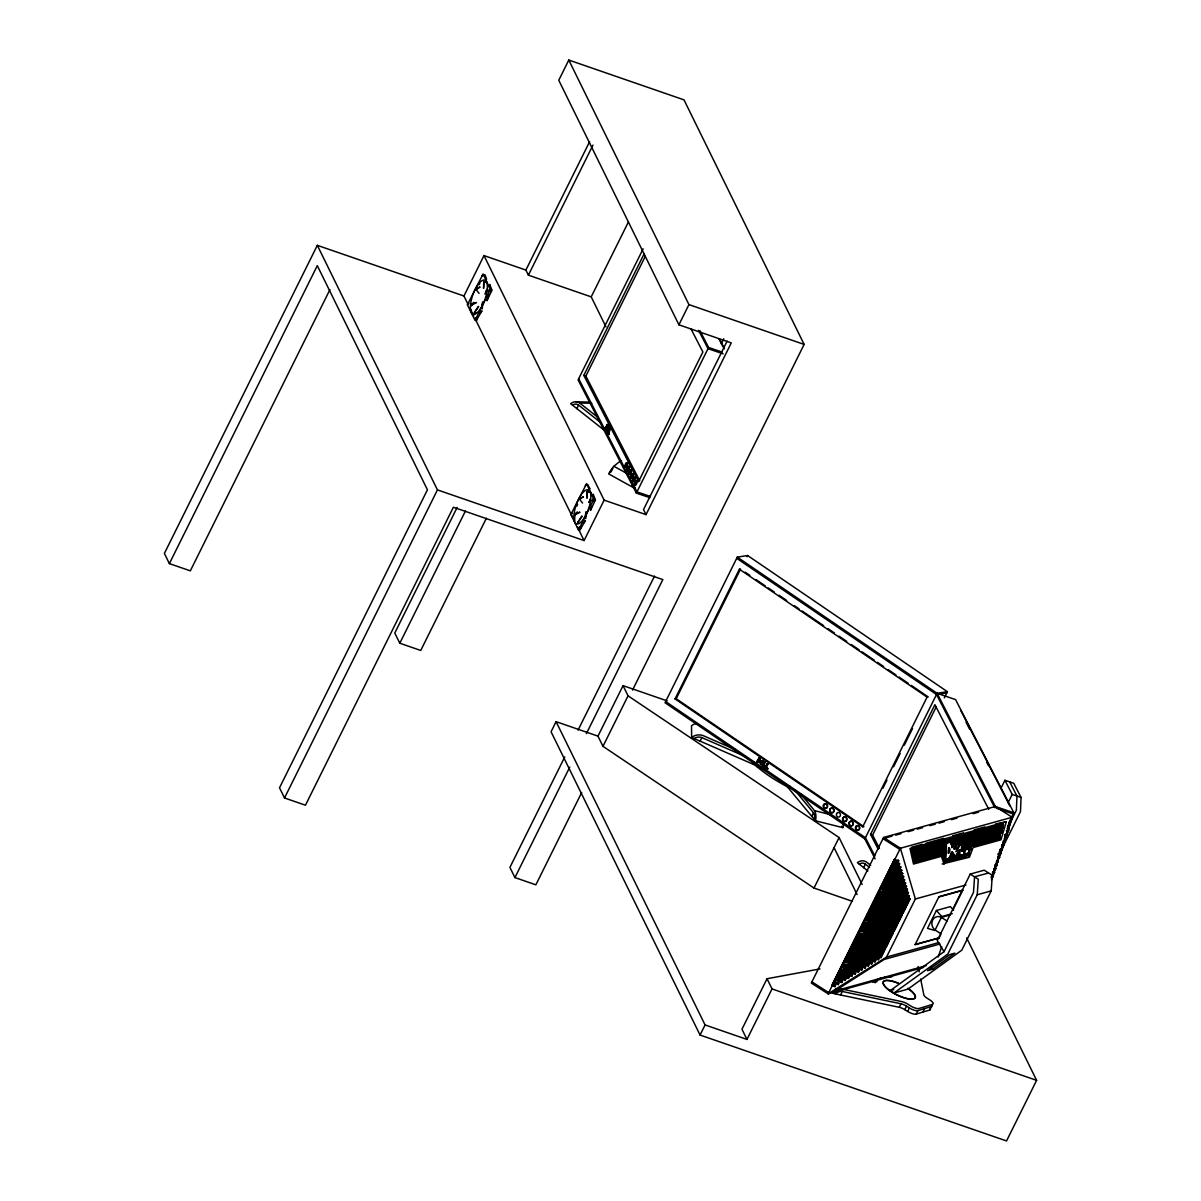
<?xml version="1.0" encoding="UTF-8"?>
<svg xmlns="http://www.w3.org/2000/svg" width="1201" height="1201" viewBox="0 0 1201 1201"><rect width="100%" height="100%" fill="white"/><g stroke="black" fill="none" stroke-linecap="round" stroke-linejoin="round"><path stroke-width="1.5" d="M483.448 288.27L483.838 281.83A17.865 14.007 -88.3 0 1 487.306 282.625M483.688 288.3L483.838 281.83M586.914 497.98L587.304 491.539A17.865 14.007 -88.3 0 1 590.772 492.32M587.154 497.995L587.304 491.539M1000.793 788.607L1004.922 780.275L1013.779 783.292L1021.06 797.449L1020.49 811.621L998.421 856.103M959.164 851.074L959.569 855.893L959.914 849.572L955.771 856.944L952.168 851.854A8.542 3.543 -82.8 0 1 948.159 859.06L944.962 859.676L945.863 842.832L949.946 842.426L950.787 838.583L951.462 845.324M945.277 859.586L945.112 862.513L945.908 859.406M945.367 857.709L945.772 850.233M946.178 842.742L946.973 839.634L946.823 842.562M945.622 859.751L946.538 842.922L949.075 842.216A8.542 3.543 -82.8 0 1 952.408 847.381L956.672 840.1L951.747 847.606M947.454 842.396L948.25 839.289L948.084 842.216M947.814 858.82L947.649 861.808L949.12 857.784L949.556 861.282L949.796 856.793M948.22 851.314L948.76 848.071A2.627 1.081 -82.8 0 1 949.886 850.278A2.627 1.081 -82.8 0 1 948.475 853.19L948.76 848.071M948.715 842.111L949.511 838.929L949.345 842.066M948.805 852.049L949 848.522M951.102 844.183L952.048 838.238L951.702 844.723M952.213 846.78L953.309 837.878L952.903 845.549M952.498 852.92L951.447 860.757L951.928 852.034L955.771 856.944M953.084 853.791L952.723 860.411L953.654 854.677M953.594 844.318L954.585 837.532L954.285 843.087M954.225 855.547L953.984 860.051L954.81 856.418M954.975 841.856L955.846 837.172L955.666 840.64L953.759 840.4M955.441 856.253L955.26 859.706L956.131 855.022L955.095 856.868M956.822 853.791L956.521 859.361L958.203 851.329L958.428 858.82L958.893 850.113M957.422 842.802L958.383 836.481L958.023 843.087M959.179 844.979L959.659 836.121L958.608 843.973L957.617 842.456L959.689 844.678L956.041 851.824L959.884 844.979L956.416 849.888M964.928 854.136L964.133 857.244L964.568 850.188L961.716 850.969L962.376 838.523L959.809 838.974L959.224 844.903M959.314 853.851L959.524 850.113M960.124 838.883L960.29 835.956L960.755 838.703L958.848 838.463L961.4 838.523L962.181 835.431L961.355 850.803L964.568 850.188M962.376 838.523L960.485 839.049L959.884 844.979M959.854 855.547L959.059 858.655L958.893 855.803M961.431 843.778L961.716 838.433M961.115 855.202L960.32 858.295L960.485 855.367L964.328 854.572L959.569 855.893M961.746 855.022L961.596 857.949L962.391 854.842M961.986 850.623L963.457 835.07L962.617 850.443M963.022 854.662L962.857 857.604L963.652 854.496M963.262 850.278L964.718 834.725L963.893 850.098M968.727 853.085L963.968 854.406L964.883 837.562L966.79 837.037L966.114 849.482L969.627 848.777L966.775 849.572M964.688 846.825L965.003 841.21M965.199 837.472L965.994 834.365L965.829 837.292M964.643 854.496L965.559 837.652L967.451 837.127M965.559 853.971L965.394 856.898L966.189 853.791M966.159 842.742L967.255 834.019L966.43 849.392M966.205 847.711L966.79 837.037M966.82 853.611L966.67 856.538L967.451 853.446M967.06 849.227L968.531 833.674L967.691 849.047M968.321 848.867L969.792 833.314L968.561 856.013L968.096 853.265L963.968 854.406M893.979 992.987L947.799 954.059L977.239 894.745L978.305 879.237L970.243 874.073L937.215 940.623L944.061 951.672L890.241 990.6L893.979 992.987L907.956 989.114L961.776 950.186L991.215 890.872L992.281 875.364L984.22 870.2L970.243 874.073M580.008 529.146L580.804 527.915M606.4 430.393L608.322 430.033L606.4 430.393L606.685 427.826L608.937 426.835L607 427.211L608.937 426.835M608.201 432.645L609.042 434.462L607.736 432.96L609.613 429.177L607.571 432.645L608.532 432.24L609.432 427.796L607.075 427.961L608.817 427.946L606.91 429.373L608.667 429.342L608.036 428.847M608.081 428.562L608.171 427.721M608.201 427.436L608.291 426.61M482.337 308.852A17.865 1.606 88.1 0 1 482.006 304.994L482.547 302.187M482.502 307.006A17.865 1.606 88.1 0 1 482.352 305.009L482.892 302.202M585.803 518.547A17.865 1.606 88.1 0 1 585.472 514.704L586.013 511.881M585.983 516.715A17.865 1.606 88.1 0 1 585.818 514.704L586.358 511.896M587.92 486.015L587.874 485.144M595.02 500.111L594.315 501.372L594.255 500.216M995.479 823.991L1006.318 821.754L1000.973 839.829L973.08 847.546L969.432 857.214L942.169 863.999M607.496 427.091L606.985 425.319L605.724 427.841L606.985 425.319M476.662 318.956L476.722 320.112L477.413 318.295M938.236 957.032L941.659 946.643M991.2 877.976L1012.188 817.265L995.359 806.487L937.095 693.307L737.294 557.129L665.039 702.735L864.84 838.914L875.124 858.88M760.338 760.939L760.038 760.803A2.222 1.937 81.1 0 0 759.092 758.281L757.215 762.065A2.222 1.937 81.1 0 0 759.557 761.779L760.969 764.331L759.663 761.614M757.215 762.065L757.576 762.004A2.222 1.937 81.1 0 0 759.918 761.719L760.398 760.743A2.222 1.937 81.1 0 0 759.452 758.221L758.522 757.891M576.99 506.071L577.546 504.495M484.889 294.155L486.9 289.516A17.865 7.011 73 0 1 487.831 291.423M485.774 292.564L486.9 289.516M588.925 502.333L590.382 499.211L589.241 502.273M607 427.211L607.075 427.016A2.222 0.826 -71.2 0 0 607.301 424.689L605.244 428.156L606.07 428.697A2.222 0.826 -71.2 0 0 606.97 428.577M607.241 428.217L607.736 427.241A2.222 0.826 -71.2 0 0 607.946 424.899L607.136 424.358M468.06 304.378L463.946 296.001L317.319 245.334L164.387 553.421L169.386 563.614L190.328 570.85L329.945 289.606M169.386 563.614L317.304 265.631L427.436 489.798L279.518 787.781L284.517 797.974L305.459 805.21L453.393 507.227L662.847 579.603L586.388 733.616M632.507 690.14L804.13 344.417L684 99.863L568.794 60.05L558.765 80.257L678.91 324.81L731.274 342.901L646.033 514.629L604.133 500.141L484.003 255.588L463.946 296.001M605.965 326.867L591.222 296.872L528.395 275.164L525.888 270.075L589.616 141.688M528.395 275.164L592.949 145.126M284.517 797.974L437.449 489.888L317.319 245.334M457.116 507.483L394.784 633.032L399.798 643.226L420.74 650.462L486.39 518.216M399.798 643.226L465.448 510.98M591.222 296.872L628.468 221.855M643.135 248.817L578.086 379.906L636.35 493.086L649.801 497.664M690.92 328.744L702.885 351.998L638.527 481.691L583.806 375.388L644.036 254.011M639.728 480.73L585.863 376.078L645.267 256.368M576.855 408.595L578.597 405.097L601.371 423.097M606.535 427.106L607.781 424.584M607.571 432.645L607.676 429.808M608.021 429.117L608.787 427.571L609.598 428.111M609.042 434.462L607.376 431.054L608.952 427.886M609.432 427.796L606.91 431.354M609.613 429.177L607.736 432.96M608.862 432.87L610.258 429.403M608.397 434.252L609.357 433.831M678.91 324.81L688.939 304.604L568.794 60.05M611.084 471.873L612.825 468.375A7.611 1.006 -61.1 0 0 612.165 469.081M437.449 489.888L584.076 540.555L604.133 500.141M636.35 493.086L708.605 347.479L700.033 330.83M721.321 343.741L723.798 338.742M727.115 341.144L643.526 509.524L646.033 514.629M852.41 901.32L814.008 888.049L602.977 746.331L597.978 736.138L556.078 721.666L551.064 731.769L700.063 1035.052L1006.528 1140.95L1036.613 1080.345L966.655 937.921M564.77 756.915L509.915 867.407L514.929 877.586L535.871 884.822L581.689 792.525M578.056 730.133L654.515 576.105M514.929 877.586L569.769 767.109M597.978 736.138L623.049 685.636L667.14 700.874M602.977 746.331L628.048 695.829L623.049 685.636M675.052 698.907L739.411 569.214L740.552 569.034L676.208 698.727L675.052 698.907L862.723 826.813L863.864 826.633L676.208 698.727M747.007 556.709L747.592 555.508L947.394 691.686L944.316 697.886M700.123 741.137L701.849 737.624L745.836 756.78M843.327 822.82A11.394 6.215 -76 0 1 842.862 827.639L815.479 820.808L788.577 788.231A6.47 2.027 26.4 0 0 784.283 785.124A63.878 20.012 26.4 0 1 757.321 766.974A8.332 2.612 26.4 0 0 752.547 763.971L753.703 761.629M756.645 761.674L758.266 759.092M758.537 761.599C755.609 758.101 762.845 759.437 758.176 761.659M757.531 761.434L759.137 758.852M757.321 766.974L758.477 764.647M763.551 765.232C768.07 758.371 760.263 765.743 765.247 766.403L764.572 767.079L762.305 765.547L763.446 763.941L760.608 764.376M763.22 762.695C757.951 762.335 762.68 764.421 765.127 762.08M762.305 765.547L764.557 761.689M766.388 767.169L767.769 768.955L765.142 767.469L767.019 763.686L767.949 764.016L766.028 767.229L767.949 764.016M765.142 767.469L767.394 763.626M788.577 788.231L789.733 785.889M700.063 1035.052L705.077 1024.948L556.078 721.666M811.726 816.275L813.467 812.762L794.957 790.333M767.034 978.725L741.963 1029.242L746.962 1039.42L772.033 988.918L767.034 978.725L819.968 968.922M814.008 888.049L839.079 837.547L628.048 695.829M862.723 826.813L927.082 697.135L928.223 696.955L911.304 685.411M882.84 788.396L886.969 780.08M893.574 766.778L900.165 753.477M904.293 745.16L912.55 728.542M864.84 838.914L937.095 693.307L947.394 691.686M878.246 849.332L870.56 834.395L934.903 704.702L988.783 809.339M879.447 848.371L872.602 835.085L936.134 707.059M863.609 867.602L865.351 864.104L869.614 867.467M1001.994 844.648L1003.33 845.369L1013.854 812.777L995.359 806.487L883.576 837.457L811.321 983.064L828.15 993.843L923.704 967.36M835.01 984.565L835.1 986.637L832.638 985.991L832.548 983.919M838.328 982.508L838.418 984.565L833.929 983.394L833.839 981.322M835.22 980.782L835.13 978.725L842.381 981.217L841.736 982.508L834.485 980.016M836.527 978.184L836.436 976.113L845.729 979.13L845.084 980.436L835.791 977.419M839.484 973.966L849.047 977.059L848.401 978.365L837.818 975.572L837.728 973.501M840.82 971.384L852.365 975.017L851.734 976.293L839.109 972.975L839.019 970.903M843.552 969.162L855.667 972.945L855.022 974.251L840.4 970.378L840.31 968.306M841.691 967.766L841.601 965.694L859.03 970.858L858.385 972.149L840.955 967M847.996 964.433L862.363 968.787L861.717 970.078L842.982 965.154L842.892 963.082M844.273 962.556L844.183 960.485L865.666 966.76L865.05 968.021L843.537 961.791M847.23 958.353L868.954 964.688L868.308 965.994L845.564 959.959L845.474 957.888M848.552 955.741L872.346 962.571L871.701 963.878L846.855 957.347L846.765 955.275M851.644 953.609L875.679 960.5L875.034 961.806L848.161 954.735L848.056 952.663M852.935 951.102L878.982 958.593L878.351 959.734L849.452 952.138L849.317 950.141M854.166 948.49L881.624 956.356L880.979 957.647L850.698 949.616L850.608 947.544M857.259 946.343L882.96 953.669L882.315 954.975L851.989 947.004L851.899 944.932M854.977 942.8L884.251 951.072L883.606 952.378L853.28 944.406L853.19 942.335M856.268 940.203L885.512 948.535L884.897 949.766L854.572 941.794L854.481 939.722M857.559 937.591L886.803 945.938L886.158 947.244L855.863 939.197L855.773 937.125M860.637 935.459L888.124 943.25L887.479 944.556L857.169 936.585L857.064 934.513M863.714 933.327L889.416 940.653L888.77 941.959L858.46 933.988L858.37 931.916M859.751 931.375L859.661 929.304L890.677 938.116L890.061 939.347L859.015 930.61M861.042 928.778L860.952 926.707L891.968 935.519L891.322 936.825L860.306 928.013M869.374 925.971L893.304 932.832L892.658 934.138L862.333 926.166L862.243 924.094M867.107 922.428L894.595 930.235L893.949 931.541L863.624 923.569L863.534 921.497M864.915 920.957L864.825 918.9L895.841 927.697L895.195 929.004L864.18 920.191M866.206 918.36L866.116 916.288L897.177 925.025L896.486 926.406L865.471 917.594M867.497 915.747L867.407 913.676L898.468 922.413L897.823 923.719L866.762 914.982M870.485 911.544L899.759 919.816L899.114 921.122L868.788 913.15L868.698 911.079M871.776 908.947L901.02 917.279L900.375 918.585L870.079 910.538L869.989 908.481M873.067 906.335L902.341 914.607L901.666 915.988L871.371 907.941L871.28 905.869M876.145 904.203L903.632 912.009L902.987 913.3L872.677 905.329L872.587 903.257M879.222 902.071L904.923 909.397L904.278 910.703L873.968 902.732L873.878 900.66M876.94 898.528L906.185 906.86L905.539 908.166L875.259 900.119L875.169 898.063M876.55 897.522L876.46 895.451L907.521 904.188L906.83 905.569L875.814 896.757M884.882 894.715L908.812 901.591L908.166 902.882L877.841 894.91L877.751 892.838M882.615 891.172L910.103 898.979L909.457 900.285L879.132 892.313L879.042 890.241M880.423 889.701L880.333 887.644L909.382 895.916L908.737 897.222L879.687 888.935M881.714 887.104L881.624 885.032L908.406 892.643L907.731 894.009L880.979 886.338M883.005 884.491L882.915 882.42L907.476 889.461L906.83 890.752L882.27 883.726M891.412 881.714L906.53 886.263L905.884 887.569L884.296 881.894L884.206 879.823M887.269 877.691L905.599 883.125L904.953 884.431L885.587 879.297L885.497 877.225M888.515 875.064L904.638 879.883L903.978 881.219L886.893 876.685L886.803 874.613M891.397 872.872L903.707 876.685L903.062 877.991L888.185 874.073L888.094 872.001M894.805 870.83L902.762 873.487L902.116 874.793L889.476 871.476L889.386 869.404M892.403 867.257L901.831 870.335L901.185 871.641L890.767 868.878L890.677 866.807M893.604 864.63L900.87 867.107L900.21 868.428L892.058 866.266L891.968 864.195M899.189 863.144L899.279 865.215L893.349 863.654L893.259 861.597M898.258 859.961L898.348 862.033L894.64 861.057L894.55 858.985L831.903 985.225L832.638 985.991M900.134 866.341L900.21 868.428M844.994 978.365L845.084 980.436M901.185 871.641L901.095 869.569M848.401 978.365L848.311 976.293M840.535 994.983L842.276 991.471L900.975 1003.781A6.335 1.982 26.4 0 1 906.53 1006.138L909.352 1007.939A7.011 2.192 26.4 0 0 917.924 1010.626L931.481 1006.498A7.011 2.192 26.4 0 0 931.886 1004.817M851.734 976.293L851.629 974.251M902.116 874.793L902.026 872.722M855.022 974.251L854.932 972.179M902.957 875.919L903.062 877.991M858.385 972.149L858.295 970.078M903.978 881.219L903.903 879.117M861.717 970.078L861.627 968.021M904.953 884.431L904.863 882.36M864.93 965.994L865.05 968.021M905.794 885.497L905.884 887.569M868.308 965.994L868.218 963.923M906.83 890.752L906.74 888.695M871.701 963.878L871.611 961.806M907.731 894.009L907.671 891.878M880.979 957.647L880.888 955.591M884.897 949.766L884.777 947.769M886.068 945.172L886.158 947.244M887.479 944.556L887.389 942.485M888.68 939.888L888.77 941.959M889.941 937.35L890.061 939.347M891.232 934.753L891.322 936.825M892.658 934.138L892.553 932.066M893.949 931.541L893.859 929.469M895.105 926.932L894.46 928.238L871.31 922.083M896.486 926.406L896.441 924.26M901.666 915.988L901.606 913.841M902.987 913.3L902.897 911.229M904.188 908.632L904.278 910.703M905.449 906.094L905.539 908.166M906.785 903.422L906.83 905.569M908.166 902.882L908.076 900.81M909.457 900.285L909.367 898.213M1008.029 825.627L1012.188 817.265L900.405 848.236L828.15 993.843L886.533 957.077L915.342 898.994L900.405 848.236L883.576 837.457M953.594 910.253L950.381 906.62L936.405 910.493L927.517 928.388L934.858 930.475L941.779 916.558L952.258 913.646M995.359 806.487L994.773 807.673L936.495 694.493L736.708 558.315M835.566 991.546A11.394 8.332 -42.9 0 0 833.254 993.452L899.234 1007.294L900.975 1003.781M940.833 934.528L939.002 938.071L915.042 944.722L938.927 896.712L962.887 890.076L952.888 910.088M931.481 1006.498L929.739 1009.996L916.183 1014.139A7.011 2.192 26.4 0 1 907.626 1011.437L904.788 1009.651L906.53 1006.138M1008.074 802.748L1012.203 794.431L1004.922 780.275M907.626 1011.437L909.352 1007.939M944.061 951.672L973.501 892.358L974.566 876.835L988.543 872.962M1009.125 822.31L1013.854 812.777L955.576 699.598L937.095 693.307M1008.209 826.693L1016.376 810.225L1016.962 796.038L1009.681 781.896M1010.176 823.376L1008.42 825.582L1010.176 823.376L1008.855 822.655M1009.561 825.432L1008.915 826.738L1007.579 826.018M916.183 1014.139L917.924 1010.626M1008.285 828.825L1008.945 827.504L1007.609 826.783M1006.723 832.488L1007.369 831.197L1007.414 834.365L1005.807 837.097M1008.014 829.891L1008.66 828.585L1007.279 827.999L1007.309 829.966L1008.69 830.567L1008.044 831.858L1006.663 831.272M1007.069 832.924L1007.714 831.632L1006.378 830.912M1006.453 834.995L1007.099 833.689M1005.207 839.154L1005.853 837.848M1004.591 841.18L1005.237 839.874M1007.414 834.365L1006.018 833.764L1006.123 838.148L1005.477 839.484L1004.096 838.883M1003.976 843.237L1004.621 841.946L1003.3 841.225M998.376 855.307L1004.006 844.003M1004.802 838.268L1004.832 841.991L1004.186 843.297L1002.805 842.697M1000.133 853.386L999.442 854.767L998.121 854.046M998.151 854.181L1001.424 850.788L1000.088 850.053M999.457 851.584L1002.715 848.176L1000.103 850.278M1002.295 849.542L1001.649 850.848L1000.268 850.263L1000.913 848.957L1002.295 849.542L1002.235 844.783M998.962 854.091L1000.343 854.692L1001.018 853.341L1000.973 849.692M999.712 857.214L998.331 856.613L997.686 857.919L999.067 858.52L999.712 857.214L999.682 853.746M922.968 1012.068L924.695 1008.555M994.968 866.852L997.461 861.838M998.466 860.937L997.085 860.351L996.44 861.642L997.821 862.243L998.421 857.649M997.19 864.735L995.809 864.15L995.164 865.441L996.545 866.041L997.19 864.735L997.145 861.102M995.899 868.533L994.518 867.948L993.843 869.314L995.224 869.899L995.899 868.533L995.869 865.065M994.593 872.436L993.212 871.836L992.566 873.142L993.948 873.727L994.593 872.436L994.563 869.059M991.41 879.928L992.056 878.622M993.347 876.024L991.966 875.424L991.32 876.73L992.702 877.33L993.347 876.024L993.302 872.421M878.246 957.828L878.351 959.734M949.436 857.439L950.291 855.893M953.999 848.221L956.762 843.312M953.969 848.942L956.732 844.033M956.672 840.1L958.083 842.246L954.435 849.377L958.278 842.547M956.446 849.167L959.689 844.678M483.628 275.524L484.889 274.684L486.6 279.082A19.666 7.086 -70.9 0 0 485.639 279.067M490.999 290.072L490.834 291.678L491.554 289.996M606.685 427.826L606.595 427.991A2.222 0.826 -71.2 0 1 605.409 428.472M475.011 313.281A17.865 3.258 -60.1 0 1 474.41 312.665L478.343 306.42M474.41 312.665L478.644 306.585M581.809 516.13L577.891 522.375L582.125 516.295M759.092 761.239L758.777 758.912M479.079 284.682L479.86 283.571M836.016 988.918L832.128 992.732L884.191 959.434L940.023 943.956M948.129 853.025L948.97 851.644A2.627 1.081 -82.8 0 0 949.12 848.852L948.4 847.906M587.574 484.498L590.066 488.792A19.666 7.086 -70.9 0 0 589.106 488.762M634.578 488.237L608.622 473.885A11.394 1.516 -61.1 0 1 613.876 466.243L620.812 460.584M932.561 969.312L954.9 953.144L949.916 954.525L927.562 970.693L932.561 969.312L931.09 966.97M476.392 302.652L471.423 304.904L476.151 302.412M579.858 512.362L574.889 514.613L579.633 512.106M948.46 858.505L947.169 859.06L947.019 861.988L946.538 859.24L944.962 859.676M607.691 428.472L608.817 427.946M608.727 428.772L606.94 429.087M607.571 429.598L608.697 429.072M891.998 836.151L882.975 838.658L899.804 849.437M895.601 835.16L901.005 833.659M908.226 831.662L913.631 830.161M917.234 829.155L922.638 827.669M929.859 825.657L935.264 824.171M938.867 823.165L944.286 821.664M951.492 819.667L956.897 818.166M973.125 813.678L978.545 812.176M911.634 847.215L922.338 844.243M925.911 843.267L943.746 838.313M952.663 835.851L963.367 832.878M974.071 829.921L984.775 826.949M1006.318 821.754L909.983 848.446L913.511 864.059L941.389 856.328L944.091 864.24M915.342 898.994L965.919 884.987M938.732 896.982L962.692 890.346M977.239 894.745L991.215 890.872M940.698 933.612L935.084 930.009A7.431 6.666 74.5 0 1 932.622 920.101A7.431 6.666 74.5 0 1 941.359 917.384L950.096 914.967M915.237 944.451L939.197 937.816M886.533 957.077L938.912 942.56M834.155 991.155L926.106 965.664M890.241 990.6L893.739 989.624M759.978 760.999L762.86 760.533L763.16 761.434L760.593 761.839M760.698 762.155L763.266 761.749M737.294 557.129L747.592 555.508M938.221 694.238L946.808 692.887M762.86 760.533L763.16 761.434M575.88 401.765L589.721 402.14M605.319 431.114L570.655 403.686A11.394 8.962 -88.5 0 1 579.648 402.966L591.778 403.296M958.083 842.246L956.867 841.331L957.122 836.827L956.011 840.024M939.482 856.088L941.389 856.328M800.632 793.816L814.518 810.645L829.936 814.488M895.285 859.751L898.994 860.727M894.745 861.973L897.702 862.753M893.994 862.363L899.924 863.924M892.703 864.96L900.87 867.107M890.121 870.17L902.762 873.487M895.961 872.602L901.381 874.028M888.83 872.782L903.707 876.685M894.054 875.049L900.66 876.79M887.539 875.379L904.638 879.883M884.957 880.588L906.53 886.263M892.553 883.486L903.347 886.323M883.651 883.2L907.476 889.461M889.07 885.512L906.094 889.986M882.36 885.798L908.406 892.643M879.778 891.007L910.103 898.979M885.527 893.424L908.722 899.519M878.486 893.619L908.812 901.591M886.023 896.486L907.431 902.116M877.195 896.216L907.521 904.188M874.613 901.426L904.923 909.397M880.363 903.843L891.067 906.65M894.625 907.581L901.756 909.457M873.322 904.038L903.632 912.009M879.072 906.44L893.334 910.193M896.907 911.124L902.251 912.535M872.031 906.635L902.341 914.607M869.434 911.844L899.759 919.816M876.97 914.727L899.114 921.122M868.143 914.441L898.468 922.413M873.893 916.858L895.3 922.488M866.852 917.054L897.177 925.025M864.27 922.263L894.595 930.235M870.019 924.68L878.937 927.022M882.51 927.953L893.214 930.775M862.979 924.86L893.304 932.832M870.515 927.742L891.908 933.372M866.146 932.486L887.539 938.116M859.105 932.682L889.416 940.653M864.855 935.084L886.248 940.713M857.814 935.279L888.124 943.25M863.564 937.696L877.826 941.449M881.399 942.38L886.743 943.791M862.753 943.37L884.161 949M853.926 943.1L884.251 951.072M859.676 945.502L883.606 952.378M852.635 945.697L882.96 953.669M858.385 948.114L879.793 953.744M855.938 953.264L875.814 958.488M848.807 953.444L875.679 960.5M854.587 955.861L875.034 961.806M847.501 956.041L872.346 962.571M854.992 958.908L870.965 963.112M850.458 963.607L862.573 966.79M843.627 963.863L862.363 968.787M849.062 966.189L860.982 969.312M842.336 966.46L859.03 970.858M847.636 968.757L857.649 971.384M847.396 974.581L850.999 975.527M838.463 974.281L849.047 977.059M844.138 976.668L847.666 977.599M837.172 976.878L845.729 979.13M833.284 984.7L835.746 985.33M891.412 867.572L901.831 870.335M896.967 869.944L900.435 870.875M892.989 877.736L903.242 880.453M886.248 877.991L905.599 883.125M891.893 880.393L904.218 883.666M887.914 888.185L906.995 893.244M881.069 888.41L909.382 895.916M886.758 890.827L908.737 897.222M882.93 898.648L904.308 904.323M875.904 898.828L906.185 906.86M881.639 901.245L903.017 906.92M879.552 909.532L900.93 915.207M870.725 909.247L901.02 917.279M878.261 912.144L900.375 918.585M872.602 919.486L895.751 925.626M865.561 919.666L895.841 927.697M861.687 927.472L891.968 935.519M867.422 929.904L888.8 935.579M860.396 930.084L890.677 938.116M856.508 937.891L886.803 945.938M864.044 940.788L880.078 945.052M855.217 940.503L885.512 948.535M851.344 948.31L881.624 956.356M857.094 950.742L880.243 956.882M850.053 950.922L878.982 958.593M846.21 958.653L868.954 964.688M853.581 961.506L867.572 965.229M844.919 961.25L865.666 966.76M841.045 969.072L855.667 972.945M846.165 971.324L854.286 973.486M839.754 971.669L852.365 975.017M835.881 979.491L842.381 981.217M834.575 982.088L839.064 983.289M708.605 347.479L722.056 352.058M723.152 353.83L708.02 348.68L698.592 330.365M583.806 375.388L585.863 376.078M605.244 428.156L606.07 428.697M650.402 496.463L636.95 491.885L578.672 378.705M1012.203 794.431L1021.06 797.449M996.455 808.258L1013.254 813.978M870.56 834.395L872.602 835.085M688.939 304.604L804.13 344.417M484.003 255.588L525.888 270.075M772.033 988.918L1036.613 1080.345M705.077 1024.948L746.962 1039.42M1005.372 835.07L1006.753 835.656M1006.123 838.148L1004.742 837.562L1004.712 834.65M1003.451 841.406L1004.832 841.991M1002.925 847.05L1001.544 846.465L1002.189 845.159L1003.571 845.744L1003.511 840.685M999.637 852.755L1001.018 853.341M735.042 749.499L702.915 735.507A11.394 10.689 -0.6 0 0 691.641 737.444L691.521 725.749A11.394 10.689 -0.6 0 1 695.904 723.572M691.641 737.444L752.547 763.971M1002.039 845.399L1003.375 846.12M1000.733 848.762L1002.069 849.482M999.442 851.359L1000.778 852.079M613.876 466.243L626.862 473.419M632.071 485.835L635.329 487.636M941.359 917.384L946.973 920.972M811.906 981.863L828.735 992.642M745.175 572.186L749.784 575.324M755.939 579.528L765.172 585.818M768.25 587.905L774.405 592.108M779.014 595.246L786.7 600.485M794.401 605.739L799.01 608.877M802.088 610.979L823.616 625.661M828.24 628.799L834.395 632.987M839.004 636.14L846.69 641.379M851.314 644.532L859 649.771M862.078 651.873L874.388 660.25M877.466 662.351L883.606 666.54M888.23 669.693L895.916 674.932M898.994 677.034L908.226 683.324M739.411 569.214L927.082 697.135M763.19 765.292L764.887 766.448M766.028 767.229L767.724 768.385M762.68 765.487L764.947 767.034M765.502 767.409L767.769 768.955M665.639 701.534L865.426 837.713L874.853 856.028M579.648 402.966L598.158 417.603M870.68 865.351L866.401 861.973A11.394 8.962 -88.5 0 0 857.394 862.693L867.888 870.98M479.724 287.024A17.865 12.355 -41.4 0 0 476.001 289.486L476.212 289.651A17.865 12.355 -41.4 0 1 479.935 287.204M583.206 496.734A17.865 12.355 -41.4 0 0 579.482 499.181L579.678 499.361A17.865 12.355 -41.4 0 1 583.401 496.914M897.597 861.267L898.348 862.033M898.543 864.45L899.279 865.215M893.904 860.291L894.64 861.057M892.613 862.888L893.349 863.654M891.322 865.501L892.058 866.266M890.031 868.098L890.767 868.878M888.74 870.71L889.476 871.476M887.449 873.307L888.185 874.073M886.143 875.919L886.893 876.685M884.852 878.516L885.587 879.297M883.561 881.129L884.296 881.894M878.396 891.547L879.132 892.313M877.105 894.144L877.841 894.91M874.523 899.354L875.259 900.119M897.087 922.953L897.823 923.719M873.232 901.966L873.968 902.732M871.941 904.563L872.677 905.329M894.505 928.163L895.195 929.004M870.635 907.175L871.371 907.941M869.344 909.773L870.079 910.538M868.053 912.385L868.788 913.15M862.888 922.803L863.624 923.569M861.597 925.401L862.333 926.166M881.579 954.21L882.315 954.975M857.724 933.222L858.46 933.988M856.418 935.819L857.169 936.585M855.127 938.431L855.863 939.197M853.836 941.029L854.572 941.794M852.545 943.641L853.28 944.406M851.254 946.238L851.989 947.004M849.963 948.85L850.698 949.616M848.702 951.372L849.452 952.138M847.411 953.969L848.161 954.735M846.12 956.581L846.855 957.347M844.828 959.179L845.564 959.959M842.246 964.388L842.982 965.154M839.664 969.597L840.4 970.378M838.373 972.21L839.109 972.975M837.082 974.807L837.818 975.572M840.985 981.742L841.736 982.508M837.682 983.799L838.418 984.565M833.194 982.628L833.929 983.394M834.365 985.871L835.1 986.637M936.405 910.493L941.779 916.558M476.136 320.832L481.946 310.834L481.166 311.96A19.666 7.086 -70.9 0 1 479.95 313.431M579.618 530.542L585.427 520.543L584.647 521.654A19.666 7.086 -70.9 0 1 583.431 523.126M841.736 826.273L842.862 827.639M476.001 289.471L479.094 293.359M579.482 499.181L582.575 503.054M960.545 710.106L1009.906 805.991M966.114 722.311L969.552 729.097M986.591 762.095L988.408 765.713M719.384 338.802L724.533 348.785M718.904 338.727L723.167 346.984M839.079 837.547L862.108 884.416M834.064 847.636L857.094 894.52M469.696 307.726L473.81 316.103M475.461 319.451L572.562 517.106M577.501 527.149L584.076 540.555M918.134 966.55L919.2 971.879M920.642 978.995L923.869 994.998A6.335 1.982 26.4 0 0 926.962 998.121L929.784 999.908A7.011 2.192 26.4 0 1 932.531 1004.366L918.975 1008.51A7.011 2.192 26.4 0 1 910.418 1005.807L907.581 1004.021A6.335 1.982 26.4 0 0 902.026 1001.664L843.342 989.354A11.394 8.332 -42.9 0 0 839.904 989.609M593.249 495.247L593.144 494.106L595.456 499.826L590.442 510.44L590.997 508.864A19.666 7.086 -70.9 0 0 591.733 506.402M574.844 520.829L574.739 519.688A19.666 7.086 -70.9 0 1 575.189 513.322M489.768 285.538L489.663 284.397L491.99 290.117L486.96 300.73L487.516 299.154A19.666 7.086 -70.9 0 0 488.852 294.275M471.257 309.978L471.362 311.119M1008.66 828.585L1008.69 830.567M997.761 857.304L997.821 862.243M996.5 862.408L996.545 866.041M992.642 871.926L992.702 877.33M1000.298 849.182L1000.343 854.692M999.022 853.326L999.067 858.52M995.179 864.66L995.224 869.899M993.903 868.668L993.948 873.727M836.406 991.035A11.394 8.332 -42.9 0 1 838.133 990.179M835.446 993.903A7.611 5.57 -42.9 0 1 842.276 991.471M875.244 982.733A63.878 20.012 26.4 0 1 877.195 981.247M899.234 1007.294A6.335 1.982 26.4 0 1 904.788 1009.651M930.144 1008.33A7.011 2.192 26.4 0 1 929.739 1009.996M878.246 979.115A63.878 20.012 26.4 0 0 875.589 981.487A6.47 2.027 26.4 0 1 872.737 981.968M879.477 978.53A63.878 20.012 26.4 0 1 880.858 978.034M884.116 977.329A63.878 20.012 26.4 0 1 890.076 977.059A8.332 2.612 26.4 0 0 892.118 976.068M907.956 988.288A17.82 5.585 26.4 0 1 909.622 998.977A17.82 5.585 26.4 0 1 884.296 985.375A17.82 5.585 26.4 0 1 898.573 983.244M907.911 988.558A17.82 5.585 26.4 0 1 909.172 999.067A17.82 5.585 26.4 0 1 883.951 985.36A17.82 5.585 26.4 0 1 898.558 983.469M813.467 812.762A7.611 4.143 -76 0 1 814.353 819.442M814.518 810.645A11.394 6.215 -76 0 1 815.479 820.808M694.178 738.54A7.611 7.131 -0.6 0 1 701.849 737.624M859.27 864.165A7.611 5.99 -88.5 0 1 865.351 864.104M590.066 499.271A17.865 7.011 73 0 1 590.982 501.177M587.064 491.524A17.865 14.007 -88.3 0 1 590.532 492.29M578.417 522.96A17.865 3.258 -60.1 0 1 578.191 522.525M578.477 522.99A17.865 3.258 -60.1 0 1 577.891 522.36M575.129 514.854A17.865 3.723 -37.3 0 1 577.411 512.317M574.889 514.598A17.865 3.723 -37.3 0 1 577.171 512.076M471.408 305.895A19.666 7.086 -70.9 0 1 471.723 303.628M486.585 289.576A17.865 7.011 73 0 1 487.516 291.483M483.598 281.815A17.865 14.007 -88.3 0 1 487.066 282.595M476.452 313.086A17.865 3.258 -60.1 0 1 474.725 312.815M471.648 305.144A17.865 3.723 -37.3 0 1 472.699 303.928M471.423 304.904A17.865 3.723 -37.3 0 1 473.704 302.367M609.703 472.714A7.611 1.006 -61.1 0 1 611.894 469.411M572.517 405.157A7.611 5.99 -88.5 0 1 578.597 405.097M634.939 483.297A2.342 0.871 -71.2 0 1 636.755 481.046A2.342 0.871 -71.2 0 1 636.215 484.513A2.342 0.871 -71.2 0 1 634.759 484.393M631.516 475.101A2.342 0.871 -71.2 0 1 633.212 474.215A2.342 0.871 -71.2 0 1 632.011 477.848A2.342 0.871 -71.2 0 1 631.125 476.242M627.868 467.609A2.342 0.871 -71.2 0 1 629.489 467.099A2.342 0.871 -71.2 0 1 628.153 470.672A2.342 0.871 -71.2 0 1 627.447 468.735M625.496 465.403A2.342 0.871 -71.2 0 1 627.297 462.775A2.342 0.871 -71.2 0 1 626.997 466.063A2.342 0.871 -71.2 0 1 625.406 466.453M912.114 849.302L911.889 853.431L912.114 849.302M913.391 848.942L912.895 857.904L913.391 848.942M914.652 848.597L913.901 862.513L914.652 848.597M915.928 848.236L915.162 862.153L915.928 848.236M917.189 847.891L916.438 861.808L917.189 847.891M918.45 847.546L917.699 861.447L918.45 847.546M919.726 847.185L918.975 861.102L919.726 847.185M920.987 846.84L920.236 860.757L920.987 846.84M922.263 846.48L921.512 860.396L922.263 846.48M923.524 846.135L922.773 860.051L923.524 846.135M924.8 845.789L924.034 859.691L924.8 845.789M926.061 845.429L925.31 859.346L926.061 845.429M927.322 845.084L926.572 859L927.322 845.084M928.598 844.723L927.848 858.64L928.598 844.723M929.859 844.378L929.109 858.295L929.859 844.378M931.135 844.033L930.385 857.934L931.135 844.033M932.396 843.672L931.646 857.589L932.396 843.672M933.672 843.327L932.907 857.244L933.672 843.327M934.933 842.982L934.183 856.883L934.933 842.982M936.21 842.622L935.444 856.538L936.21 842.622M937.471 842.276L936.72 856.178L937.471 842.276M938.732 841.916L937.981 855.833L938.732 841.916M940.008 841.571L939.257 855.487L940.008 841.571M941.269 841.225L940.518 855.127L941.269 841.225M942.545 840.865L941.794 854.782L942.545 840.865M943.806 840.52L942.86 857.994L943.806 840.52M945.082 840.16L943.941 861.162L945.082 840.16M950.501 855.337L950.186 861.102L951.252 852.83L950.501 855.337M970.423 833.134L969.297 854.136L970.423 833.134M971.699 832.788L970.753 850.278L971.699 832.788M972.96 832.443L972.21 846.345L972.96 832.443M974.236 832.083L973.471 845.999L974.236 832.083M975.497 831.738L974.747 845.654L975.497 831.738M976.758 831.377L976.008 845.294L976.758 831.377M978.034 831.032L977.284 844.949L978.034 831.032M979.295 830.687L978.545 844.588L979.295 830.687M980.571 830.326L979.821 844.243L980.571 830.326M981.833 829.981L981.082 843.898L981.833 829.981M983.109 829.621L982.358 843.537L983.109 829.621M984.37 829.275L983.619 843.192L984.37 829.275M985.646 828.93L984.88 842.832L985.646 828.93M986.907 828.57L986.156 842.486L986.907 828.57M988.168 828.225L987.417 842.141L988.168 828.225M989.444 827.879L988.693 841.781L989.444 827.879M990.705 827.519L989.954 841.436L990.705 827.519M991.981 827.174L991.23 841.09L991.981 827.174M993.242 826.813L992.491 840.73L993.242 826.813M994.518 826.468L993.752 840.385L994.518 826.468M995.779 826.123L995.028 840.024L995.779 826.123M997.04 825.763L996.29 839.679L997.04 825.763M998.316 825.417L997.566 839.334L998.316 825.417M999.577 825.057L998.827 838.974L999.577 825.057M1000.853 824.712L1000.103 838.478L1000.853 824.712M1002.114 824.366L1001.634 833.314L1002.114 824.366M1003.39 824.006L1003.165 828.15L1003.39 824.006M467.399 304.829L475.041 320.382L490.338 289.546L483.102 273.948L467.399 304.829M467.835 304.544L468.645 303.298L467.835 304.544M474.89 318.881L475.761 317.725L474.89 318.881M481.946 276.095L482.832 274.954L481.946 276.095M489.002 290.447L489.798 289.201L489.002 290.447M570.865 514.538L578.507 530.076L593.804 499.256L586.583 483.658L570.865 514.538M571.316 514.238L572.186 513.082L571.316 514.238M578.357 528.59L579.167 527.344L578.357 528.59M585.427 485.805L586.223 484.573L585.427 485.805M592.468 500.141L593.339 498.985L592.468 500.141M855.908 826.693A2.342 2.027 81.1 0 0 857.724 830.251A2.342 2.027 81.1 0 0 859.436 826.798A2.342 2.027 81.1 0 0 855.908 826.693M849.482 822.325A2.342 2.027 81.1 0 0 851.299 825.868A2.342 2.027 81.1 0 0 853.01 822.43A2.342 2.027 81.1 0 0 849.482 822.325M842.967 818.151A2.342 2.027 81.1 0 0 845.099 821.484A2.342 2.027 81.1 0 0 846.48 817.836A2.342 2.027 81.1 0 0 842.967 818.151M836.602 813.632A2.342 2.027 81.1 0 0 838.523 817.115A2.342 2.027 81.1 0 0 840.13 813.602A2.342 2.027 81.1 0 0 836.602 813.632M830.221 809.189A2.342 2.027 81.1 0 0 832.038 812.732A2.342 2.027 81.1 0 0 833.749 809.294A2.342 2.027 81.1 0 0 830.221 809.189M823.676 805.105A2.342 2.027 81.1 0 0 825.898 808.348A2.342 2.027 81.1 0 0 827.159 804.64A2.342 2.027 81.1 0 0 823.676 805.105M855.682 826.738A2.342 2.027 81.1 0 0 857.499 830.281A2.342 2.027 81.1 0 0 859.21 826.843A2.342 2.027 81.1 0 0 855.682 826.738M849.257 822.355A2.342 2.027 81.1 0 0 851.074 825.898A2.342 2.027 81.1 0 0 852.785 822.46A2.342 2.027 81.1 0 0 849.257 822.355M842.742 818.196A2.342 2.027 81.1 0 0 844.858 821.514A2.342 2.027 81.1 0 0 846.24 817.881A2.342 2.027 81.1 0 0 842.742 818.196M829.996 809.234A2.342 2.027 81.1 0 0 831.813 812.777A2.342 2.027 81.1 0 0 833.524 809.324A2.342 2.027 81.1 0 0 829.996 809.234M823.451 805.135A2.342 2.027 81.1 0 0 825.672 808.378A2.342 2.027 81.1 0 0 826.934 804.685A2.342 2.027 81.1 0 0 823.451 805.135M584.031 518.322A18 6.485 -70.9 0 0 588.7 490.098A18 6.485 -70.9 0 0 574.288 512.257A18 6.485 -70.9 0 0 584.031 518.322M480.565 308.612A18 6.485 -70.9 0 0 485.234 280.403A18 6.485 -70.9 0 0 470.807 302.562A18 6.485 -70.9 0 0 480.565 308.612M634.248 481.031A2.342 0.871 -71.2 0 0 634.819 477.352A2.342 0.871 -71.2 0 0 632.942 480.22A2.342 0.871 -71.2 0 0 634.248 481.031M630.54 473.689A2.342 0.871 -71.2 0 0 631.05 470.056A2.342 0.871 -71.2 0 0 629.189 473.014A2.342 0.871 -71.2 0 0 630.54 473.689M635.719 484.528A2.342 0.871 -71.2 0 0 636.29 480.85A2.342 0.871 -71.2 0 0 634.398 483.718A2.342 0.871 -71.2 0 0 635.719 484.528M633.843 480.88A2.342 0.871 -71.2 0 0 634.413 477.217A2.342 0.871 -71.2 0 0 632.522 480.085A2.342 0.871 -71.2 0 0 633.843 480.88M631.786 477.488A2.342 0.871 -71.2 0 0 632.657 473.674A2.342 0.871 -71.2 0 0 630.72 476.106A2.342 0.871 -71.2 0 0 631.786 477.488M630.135 473.554A2.342 0.871 -71.2 0 0 630.645 469.921A2.342 0.871 -71.2 0 0 628.769 472.879A2.342 0.871 -71.2 0 0 630.135 473.554M628.228 469.966A2.342 0.871 -71.2 0 0 628.799 466.303A2.342 0.871 -71.2 0 0 626.907 469.171A2.342 0.871 -71.2 0 0 628.228 469.966M626.216 466.528A2.342 0.871 -71.2 0 0 627.012 462.73A2.342 0.871 -71.2 0 0 625.09 465.267A2.342 0.871 -71.2 0 0 626.216 466.528"/></g></svg>
